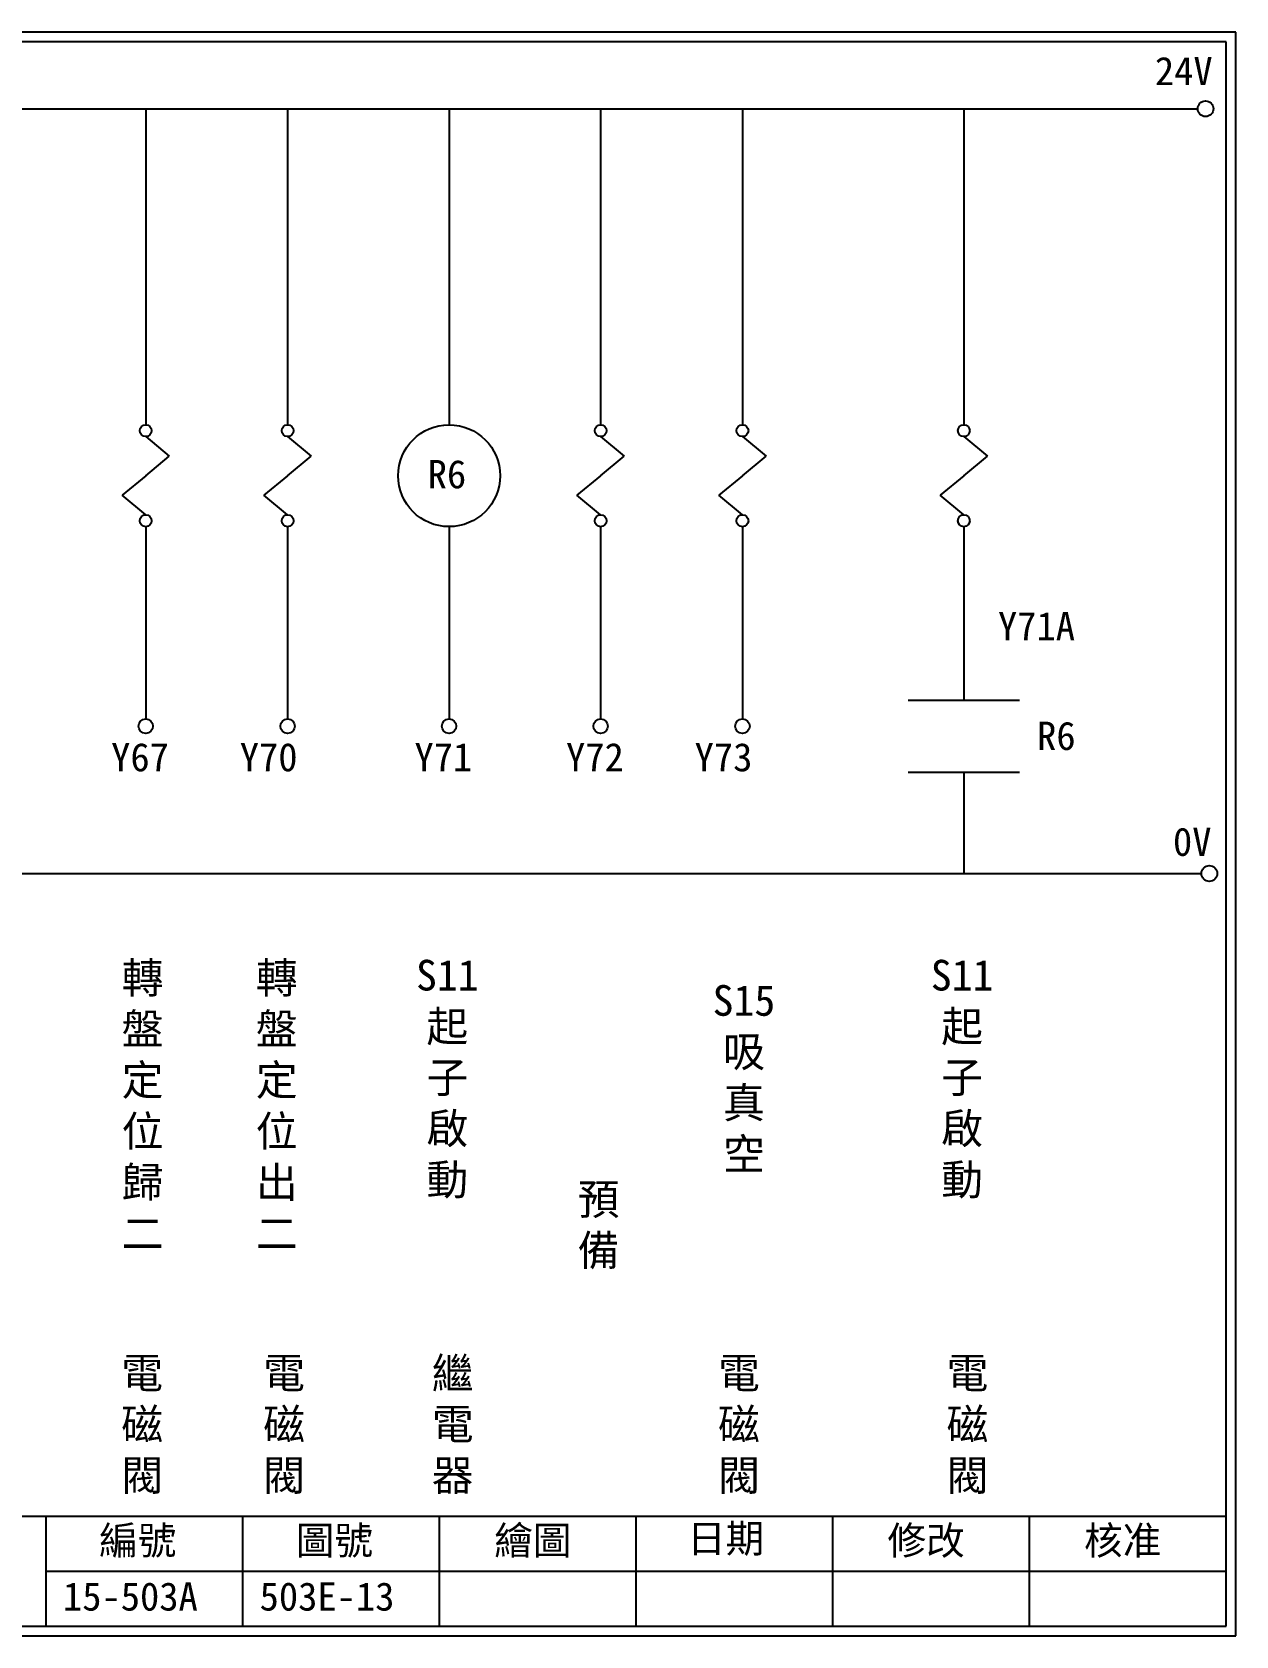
# Model space of a CAD drawing. Extents: x 926 to 1213, y 3 to 207.
# Drawn here: x 1059.7 to 1212.7, y 3 to 207 of the extents above; entities that cross this region are included whole.
import ezdxf

# ---------------------------------------------------------------- set-up
doc = ezdxf.new("R2010")
doc.units = 0
doc.layers.get('0').update_dxf_attribs({"linetype": 'CONTINUOUS'})
doc.layers.add('圖框層', color=7, linetype='CONTINUOUS')
doc.layers.add('標尺寸層', color=3, linetype='CONTINUOUS')
doc.styles.add('CNS', font='romanc.shx', dxfattribs={"bigfont": 'chineset.shx'})
doc.styles.add('STSL', font='kaiu.ttf')

msp = doc.modelspace()

# ---------------------------------------------------------------- linework, layer by layer
for centre in [(1208.88, 197.22), (1209.36, 99.96)]:
    msp.add_circle(centre, 1)
at = {"layer": '圖框層', "color": 7}
for p, q in [((1212.74, 206.97), (925.74, 206.97)), ((1212.74, 3), (1212.74, 206.97)), ((1211.49, 205.72), (926.99, 205.72)), ((1211.49, 4.25), (1211.49, 205.72)), ((926.99, 18.25), (1211.49, 18.25)), ((1061.49, 4.25), (1061.49, 18.25)), ((1086.49, 4.25), (1086.49, 18.25)), ((1111.49, 4.25), (1111.49, 18.25)), ((1136.49, 4.25), (1136.49, 18.25)), ((1161.49, 4.25), (1161.49, 18.25)), ((1186.49, 4.25), (1186.49, 18.25)), ((1061.49, 11.25), (1211.49, 11.25)), ((926.99, 4.25), (1211.49, 4.25)), ((925.74, 3), (1212.74, 3))]:
    msp.add_line(p, q, dxfattribs=at)
at = {"layer": '標尺寸層', "color": 7}
for p, q in [((930.28, 197.22), (1207.88, 197.22)), ((1074.13, 197.22), (1074.13, 157.03)), ((1092.17, 197.22), (1092.17, 157.03)), ((1112.7, 197.22), (1112.7, 157.03)), ((1131.97, 197.22), (1131.97, 157.03)), ((1150, 197.22), (1150, 157.03)), ((1178.15, 197.22), (1178.15, 157.03)), ((1074.13, 155.53), (1077.13, 153.04)), ((1092.17, 155.53), (1095.17, 153.04)), ((1131.97, 155.53), (1134.97, 153.04)), ((1150, 155.53), (1153.01, 153.04)), ((1178.15, 155.53), (1181.16, 153.04)), ((1074.13, 150.55), (1077.13, 153.04)), ((1092.17, 150.55), (1095.17, 153.04)), ((1131.97, 150.55), (1134.97, 153.04)), ((1150, 150.55), (1153.01, 153.04)), ((1178.15, 150.55), (1181.16, 153.04)), ((1074.13, 150.55), (1071.13, 148.06)), ((1092.17, 150.55), (1089.16, 148.06)), ((1131.97, 150.55), (1128.96, 148.06)), ((1150, 150.55), (1147, 148.06)), ((1178.15, 150.55), (1175.15, 148.06)), ((1074.13, 145.57), (1071.13, 148.06)), ((1092.17, 145.57), (1089.16, 148.06)), ((1131.97, 145.57), (1128.96, 148.06)), ((1150, 145.57), (1147, 148.06)), ((1178.15, 145.57), (1175.15, 148.06)), ((1074.13, 144.07), (1074.13, 119.62)), ((1092.17, 144.07), (1092.17, 119.62)), ((1112.7, 144.07), (1112.7, 119.62)), ((1131.97, 144.07), (1131.97, 119.62)), ((1150, 144.07), (1150, 119.62)), ((1178.15, 144.07), (1178.15, 122.01)), ((1178.15, 112.84), (1178.15, 99.96)), ((930.49, 99.96), (1208.36, 99.96))]:
    msp.add_line(p, q, dxfattribs=at)
at = {"layer": '標尺寸層'}
for p, q in [((1171.06, 122.01), (1185.24, 122.01)), ((1171.06, 112.84), (1185.24, 112.84)), ((1211.49, 104.98), (1211.49, 104.98))]:
    msp.add_line(p, q, dxfattribs=at)
at = {"layer": '標尺寸層', "color": 7}
for centre, radius in [((1074.13, 156.28), 0.751), ((1092.17, 156.28), 0.751), ((1131.97, 156.28), 0.751), ((1150, 156.28), 0.751), ((1178.15, 156.28), 0.751), ((1074.13, 144.82), 0.751), ((1092.17, 144.82), 0.751), ((1131.97, 144.82), 0.751), ((1150, 144.82), 0.751), ((1178.15, 144.82), 0.751), ((1074.13, 118.7), 0.92), ((1092.17, 118.7), 0.92), ((1112.7, 118.7), 0.92), ((1131.97, 118.7), 0.92), ((1150, 118.7), 0.92)]:
    msp.add_circle(centre, radius, dxfattribs=at)
at = {"layer": '標尺寸層'}
msp.add_circle((1112.7, 150.55), 6.48, dxfattribs=at)

# ---------------------------------------------------------------- texts
at = {"layer": '圖框層', "color": 4, "style": 'STSL'}
for s, p in [('24V', (1202.44, 200.22)), ('R6', (1109.98, 148.95)), ('Y71A', (1182.49, 129.63)), ('R6', (1187.46, 115.67)), ('Y67', (1069.73, 112.96)), ('Y70', (1086.09, 112.96)), ('Y71', (1108.3, 112.96)), ('Y72', (1127.57, 112.96)), ('Y73', (1143.92, 112.96)), ('0V', (1204.74, 102.2)), ('編號', (1068.21, 13.34)), ('圖號', (1093.21, 13.34)), ('繪圖', (1118.44, 13.34)), ('日期', (1142.96, 13.59)), ('修改', (1168.44, 13.34)), ('核准', (1193.44, 13.34)), ('15-503A', (1063.61, 6.22)), ('503E-13', (1088.61, 6.22))]:
    msp.add_text(s, height=3.6, dxfattribs=at).set_placement(p)
at = {"layer": '標尺寸層', "color": 7, "char_height": 3.9, "width": 2.8481, "attachment_point": 5, "style": 'CNS'}
for s, insert in [('{\\fDFKai-SB|b0|i0|c136|p65;轉盤定位歸二}', (1073.73, 70.44)), ('{\\fDFKai-SB|b0|i0|c136|p65;轉盤定位出二}', (1090.79, 70.44)), ('{\\fDFKai-SB|b0|i0|c136|p65;S11起子啟動}', (1112.48, 73.8)), ('{\\fDFKai-SB|b0|i0|c136|p65;S11起子啟動}', (1177.93, 73.8)), ('{\\fDFKai-SB|b0|i0|c136|p65;S15吸真空}', (1150.19, 73.91)), ('{\\fDFKai-SB|b0|i0|c136|p65;預備}', (1131.71, 55.06)), ('{\\fDFKai-SB|b0|i0|c136|p65;繼電器}', (1113.16, 29.71)), ('{\\fDFKai-SB|b0|i0|c136|p65;電磁閥}', (1073.68, 29.71)), ('{\\fDFKai-SB|b0|i0|c136|p65;電磁閥}', (1091.72, 29.71)), ('{\\fDFKai-SB|b0|i0|c136|p65;電磁閥}', (1149.56, 29.71)), ('{\\fDFKai-SB|b0|i0|c136|p65;電磁閥}', (1178.61, 29.71))]:
    msp.add_mtext(s, dxfattribs=dict(at, insert=insert))

doc.saveas('drawing.dxf')
